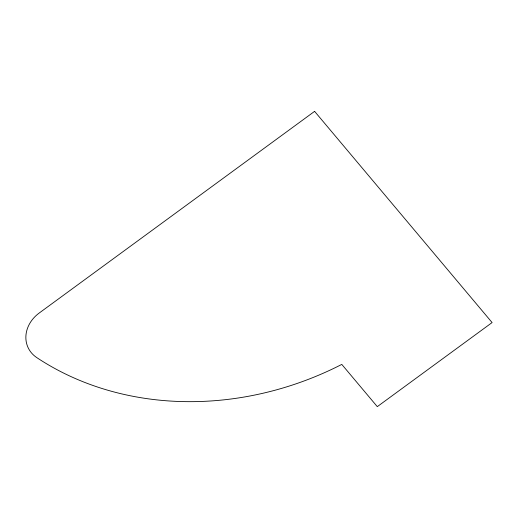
<?xml version="1.0" encoding="UTF-8"?>
<svg xmlns="http://www.w3.org/2000/svg" width="518" height="518" viewBox="0 0 518 518"><rect width="100%" height="100%" fill="white"/><g stroke="black" fill="none" stroke-linecap="round" stroke-linejoin="round"><path stroke-width="0.78" d="M314.594 111.357L39.193 313.04A31.838 27.344 -25 0 0 36.772 357.601A294.444 252.92 -25 0 0 341.789 364.4L377.292 406.643L492.1 322.565L314.594 111.357"/></g></svg>
